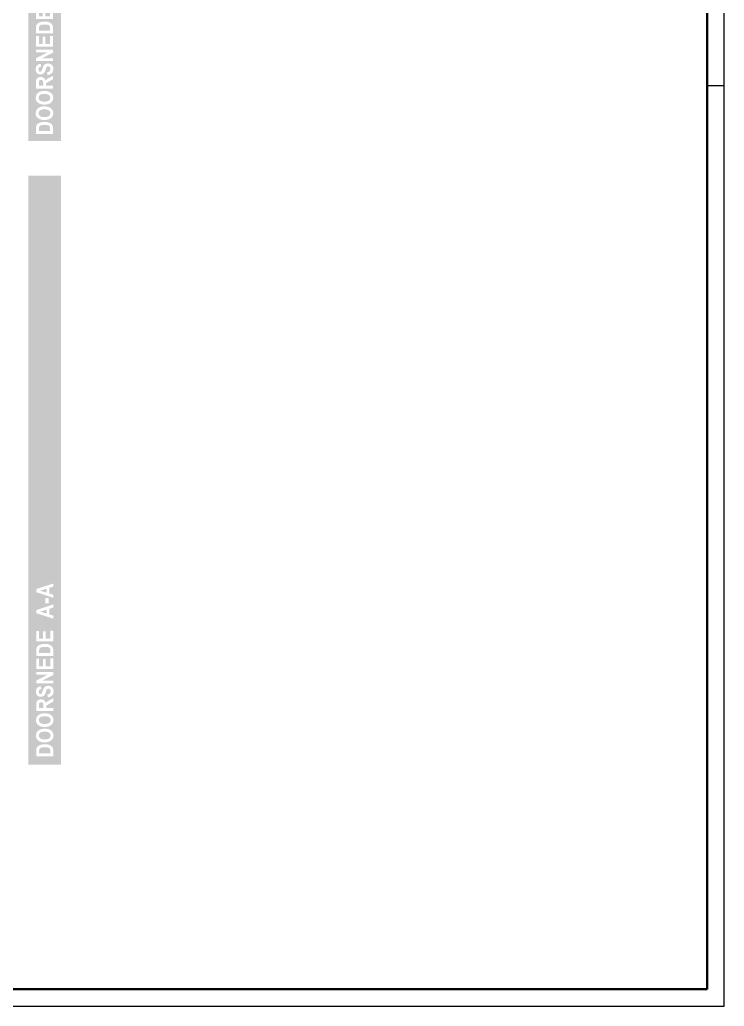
# Model space of a CAD drawing. Header units: millimetres. Extents: x 0 to 59350, y 0 to 29700.
# Drawn here: x 47995 to 59350, y 0 to 15912 of the extents above; entities that cross this region are included whole.
import ezdxf

# ---------------------------------------------------------------- set-up
doc = ezdxf.new("R2010")
doc.units = ezdxf.units.MM
doc.linetypes.add('PUNKT2_S9', pattern=[1, 0, -1])
doc.layers.add('Standard', color=7, linetype='Continuous', lineweight=25)

msp = doc.modelspace()

# ---------------------------------------------------------------- hatches: boundary and pattern name
at = {"layer": 'Standard', "linetype": 'PUNKT2_S9', "lineweight": -3}
h = msp.add_hatch(color=43, dxfattribs=at)
h.paths.add_polyline_path([(48303, 14118), (48485, 14118), (48485, 14152), (48484, 14169), (48482, 14180), (48478, 14190), (48471, 14199), (48460, 14206), (48444, 14211), (48422, 14214), (48394, 14216), (48366, 14214), (48345, 14211), (48330, 14205), (48318, 14198), (48310, 14188), (48305, 14176), (48303, 14162), (48303, 14138)])
h.paths.add_polyline_path([(48435, 14463), (48393, 14468), (48352, 14463), (48322, 14450), (48305, 14430), (48299, 14405), (48305, 14379), (48323, 14359), (48352, 14345), (48394, 14341), (48435, 14346), (48464, 14359), (48482, 14379), (48488, 14405), (48482, 14430), (48465, 14450)])
h.paths.add_polyline_path([(48393, 14717), (48352, 14712), (48322, 14699), (48305, 14679), (48299, 14654), (48305, 14628), (48323, 14608), (48352, 14594), (48394, 14590), (48435, 14595), (48464, 14608), (48482, 14628), (48488, 14654), (48482, 14679), (48465, 14699), (48435, 14712)])
h.paths.add_polyline_path([(48372, 14908), (48369, 14923), (48365, 14930), (48358, 14936), (48348, 14939), (48337, 14941), (48324, 14939), (48315, 14934), (48307, 14927), (48304, 14917), (48303, 14906), (48303, 14883), (48303, 14847), (48373, 14847), (48373, 14881)])
h.paths.add_polyline_path([(48394, 15834), (48366, 15833), (48345, 15830), (48330, 15824), (48318, 15817), (48310, 15807), (48305, 15795), (48303, 15781), (48303, 15757), (48303, 15736), (48485, 15736), (48485, 15771), (48484, 15788), (48482, 15799), (48478, 15809), (48471, 15817), (48460, 15824), (48444, 15830), (48422, 15833)])
h.paths.add_polyline_path([(48134, 13958), (48659, 13958), (48659, 17958), (48134, 17958)])
h.paths.add_polyline_path([(48365, 16411), (48365, 16423), (48361, 16434), (48355, 16442), (48345, 16447), (48333, 16449), (48322, 16447), (48313, 16443), (48306, 16436), (48303, 16425), (48302, 16412), (48302, 16386), (48302, 16359), (48366, 16359), (48366, 16390)])
h.paths.add_polyline_path([(48485, 16359), (48485, 16402), (48485, 16423), (48483, 16434), (48479, 16443), (48472, 16451), (48462, 16456), (48449, 16457), (48437, 16456), (48428, 16452), (48420, 16446), (48415, 16438), (48412, 16423), (48411, 16397), (48411, 16359)])
h.paths.add_polyline_path([(48366, 16697), (48366, 16727), (48365, 16749), (48365, 16761), (48361, 16772), (48355, 16780), (48345, 16785), (48333, 16786), (48322, 16785), (48313, 16781), (48306, 16773), (48303, 16763), (48302, 16750), (48302, 16724), (48302, 16697)])
h.paths.add_polyline_path([(48485, 16697), (48485, 16740), (48485, 16760), (48483, 16772), (48479, 16781), (48472, 16788), (48462, 16793), (48449, 16795), (48437, 16794), (48428, 16790), (48420, 16784), (48415, 16775), (48412, 16761), (48411, 16734), (48411, 16697)])
h.paths.add_polyline_path([(48259, 16783), (48263, 16796), (48270, 16807), (48280, 16817), (48293, 16824), (48309, 16830), (48325, 16832), (48344, 16829), (48361, 16823), (48375, 16813), (48385, 16799), (48395, 16818), (48410, 16832), (48429, 16840), (48452, 16843), (48470, 16841), (48488, 16835), (48504, 16827), (48516, 16816), (48525, 16802), (48529, 16785), (48531, 16765), (48531, 16729), (48531, 16651), (48256, 16651), (48256, 16742), (48257, 16766)], flags=16)
h.paths.add_polyline_path([(48405, 16539), (48405, 16625), (48458, 16625), (48458, 16539)], flags=16)
h.paths.add_polyline_path([(48263, 16458), (48270, 16469), (48280, 16479), (48293, 16487), (48309, 16492), (48325, 16494), (48344, 16492), (48361, 16485), (48375, 16475), (48385, 16462), (48395, 16480), (48410, 16494), (48429, 16502), (48452, 16505), (48470, 16503), (48488, 16498), (48504, 16489), (48516, 16478), (48525, 16464), (48529, 16447), (48531, 16427), (48531, 16391), (48531, 16313), (48256, 16313), (48256, 16405), (48257, 16428), (48259, 16445)], flags=16)
h.paths.add_polyline_path([(48531, 16096), (48531, 15921), (48256, 15921), (48256, 16091), (48303, 16091), (48303, 15968), (48364, 15968), (48364, 16083), (48410, 16083), (48410, 15968), (48485, 15968), (48485, 16096)], flags=16)
h.paths.add_polyline_path([(48287, 15853), (48307, 15865), (48331, 15875), (48361, 15880), (48396, 15882), (48428, 15880), (48455, 15875), (48482, 15865), (48503, 15851), (48516, 15836), (48525, 15818), (48530, 15800), (48531, 15777), (48531, 15690), (48256, 15690), (48256, 15775), (48258, 15800), (48261, 15818), (48271, 15837)], flags=16)
h.paths.add_polyline_path([(48485, 15651), (48531, 15651), (48531, 15477), (48256, 15477), (48256, 15647), (48303, 15647), (48303, 15523), (48364, 15523), (48364, 15638), (48410, 15638), (48410, 15523), (48485, 15523)], flags=16)
h.paths.add_polyline_path([(48531, 15428), (48531, 15381), (48352, 15289), (48531, 15289), (48531, 15246), (48256, 15246), (48256, 15291), (48440, 15385), (48256, 15385), (48256, 15428)], flags=16)
h.paths.add_polyline_path([(48482, 15029), (48442, 15020), (48436, 15065), (48460, 15071), (48476, 15082), (48486, 15096), (48489, 15115), (48486, 15135), (48478, 15149), (48466, 15157), (48451, 15160), (48442, 15159), (48435, 15155), (48428, 15149), (48423, 15139), (48418, 15126), (48411, 15102), (48398, 15070), (48384, 15050), (48358, 15034), (48328, 15029), (48308, 15031), (48289, 15038), (48273, 15051), (48261, 15067), (48254, 15088), (48252, 15112), (48257, 15150), (48274, 15177), (48301, 15194), (48335, 15200), (48337, 15154), (48319, 15149), (48307, 15141), (48300, 15129), (48297, 15112), (48300, 15094), (48307, 15080), (48315, 15075), (48325, 15073), (48334, 15074), (48341, 15080), (48350, 15095), (48360, 15122), (48369, 15152), (48379, 15172), (48391, 15187), (48407, 15197), (48427, 15204), (48451, 15207), (48474, 15204), (48495, 15196), (48513, 15182), (48526, 15165), (48534, 15142), (48536, 15115), (48530, 15076), (48512, 15048)], flags=16)
h.paths.add_polyline_path([(48333, 14988), (48362, 14985), (48385, 14973), (48401, 14954), (48410, 14928), (48421, 14942), (48433, 14953), (48450, 14964), (48478, 14979), (48531, 15007), (48531, 14952), (48471, 14918), (48445, 14903), (48431, 14894), (48424, 14887), (48420, 14880), (48417, 14870), (48416, 14857), (48416, 14847), (48531, 14847), (48531, 14801), (48256, 14801), (48256, 14898), (48258, 14930), (48264, 14952), (48274, 14967), (48290, 14978), (48310, 14986)], flags=16)
h.paths.add_polyline_path([(48453, 14757), (48498, 14734), (48527, 14699), (48536, 14654), (48527, 14608), (48499, 14573), (48454, 14550), (48395, 14542), (48357, 14545), (48325, 14553), (48305, 14562), (48287, 14574), (48273, 14588), (48262, 14604), (48254, 14627), (48252, 14653), (48261, 14699), (48289, 14734), (48334, 14757), (48394, 14765)], flags=16)
h.paths.add_polyline_path([(48262, 14355), (48254, 14378), (48252, 14404), (48261, 14450), (48289, 14485), (48334, 14508), (48394, 14516), (48453, 14508), (48498, 14485), (48527, 14450), (48536, 14405), (48527, 14359), (48499, 14324), (48454, 14301), (48395, 14293), (48357, 14296), (48325, 14304), (48305, 14313), (48287, 14325), (48273, 14339)], flags=16)
h.paths.add_polyline_path([(48516, 14218), (48525, 14199), (48530, 14181), (48531, 14158), (48531, 14071), (48256, 14071), (48256, 14156), (48258, 14181), (48261, 14200), (48271, 14218), (48287, 14234), (48307, 14247), (48331, 14256), (48361, 14262), (48396, 14263), (48428, 14262), (48455, 14256), (48482, 14246), (48503, 14232)], flags=16)
h = msp.add_hatch(color=23, dxfattribs=at)
h.paths.add_polyline_path([(48307, 4080), (48489, 4080), (48489, 4114), (48488, 4131), (48486, 4142), (48482, 4153), (48475, 4161), (48464, 4168), (48449, 4173), (48427, 4177), (48398, 4178), (48370, 4177), (48349, 4173), (48334, 4167), (48322, 4160), (48314, 4150), (48309, 4139), (48308, 4124), (48307, 4101)])
h.paths.add_polyline_path([(48397, 4430), (48356, 4426), (48326, 4413), (48309, 4393), (48303, 4367), (48309, 4341), (48327, 4321), (48356, 4308), (48398, 4303), (48439, 4308), (48469, 4321), (48487, 4341), (48493, 4367), (48487, 4392), (48469, 4412), (48439, 4426)])
h.paths.add_polyline_path([(48398, 4552), (48439, 4557), (48469, 4570), (48487, 4590), (48493, 4616), (48487, 4641), (48469, 4661), (48439, 4675), (48397, 4679), (48356, 4675), (48326, 4662), (48309, 4642), (48303, 4616), (48309, 4590), (48327, 4570), (48356, 4557)])
h.paths.add_polyline_path([(48328, 4901), (48319, 4897), (48312, 4889), (48308, 4879), (48307, 4868), (48307, 4845), (48307, 4809), (48377, 4809), (48377, 4844), (48376, 4871), (48373, 4885), (48369, 4892), (48362, 4898), (48352, 4902), (48341, 4903)])
h.paths.add_polyline_path([(48489, 5698), (48489, 5733), (48488, 5750), (48486, 5761), (48482, 5771), (48475, 5780), (48464, 5786), (48449, 5792), (48427, 5795), (48398, 5796), (48370, 5795), (48349, 5792), (48334, 5786), (48322, 5779), (48314, 5769), (48309, 5757), (48308, 5743), (48307, 5719), (48307, 5698)])
h.paths.add_polyline_path([(48427, 6672), (48427, 6734), (48325, 6703)])
h.paths.add_polyline_path([(48325, 6365), (48427, 6334), (48427, 6396)])
h.paths.add_polyline_path([(48660, 3895), (48660, 13395), (48135, 13395), (48135, 3895)])
h.paths.add_polyline_path([(48535, 6639), (48535, 6589), (48260, 6679), (48260, 6728), (48535, 6819), (48535, 6769), (48473, 6749), (48473, 6657)], flags=16)
h.paths.add_polyline_path([(48462, 6587), (48462, 6501), (48409, 6501), (48409, 6587)], flags=16)
h.paths.add_polyline_path([(48473, 6411), (48473, 6320), (48535, 6301), (48535, 6252), (48260, 6341), (48260, 6390), (48535, 6482), (48535, 6431)], flags=16)
h.paths.add_polyline_path([(48535, 6058), (48535, 5884), (48260, 5884), (48260, 6053), (48307, 6053), (48307, 5930), (48368, 5930), (48368, 6045), (48414, 6045), (48414, 5930), (48489, 5930), (48489, 6058)], flags=16)
h.paths.add_polyline_path([(48260, 5737), (48262, 5762), (48266, 5780), (48276, 5799), (48291, 5815), (48311, 5828), (48336, 5837), (48365, 5842), (48400, 5844), (48432, 5843), (48459, 5837), (48486, 5827), (48508, 5813), (48520, 5799), (48530, 5780), (48534, 5762), (48535, 5739), (48535, 5652), (48260, 5652)], flags=16)
h.paths.add_polyline_path([(48489, 5485), (48489, 5613), (48535, 5613), (48535, 5439), (48260, 5439), (48260, 5609), (48307, 5609), (48307, 5485), (48368, 5485), (48368, 5600), (48414, 5600), (48414, 5485)], flags=16)
h.paths.add_polyline_path([(48444, 5347), (48260, 5347), (48260, 5390), (48535, 5390), (48535, 5343), (48356, 5251), (48535, 5251), (48535, 5208), (48260, 5208), (48260, 5253)], flags=16)
h.paths.add_polyline_path([(48487, 4992), (48446, 4982), (48441, 5027), (48464, 5033), (48481, 5044), (48490, 5058), (48493, 5077), (48491, 5097), (48482, 5111), (48470, 5120), (48455, 5122), (48446, 5121), (48439, 5118), (48432, 5111), (48427, 5101), (48422, 5088), (48415, 5064), (48403, 5032), (48388, 5012), (48363, 4996), (48332, 4991), (48312, 4993), (48293, 5000), (48277, 5013), (48265, 5029), (48258, 5050), (48256, 5074), (48261, 5112), (48278, 5139), (48305, 5156), (48339, 5162), (48341, 5116), (48323, 5111), (48311, 5103), (48304, 5091), (48302, 5074), (48304, 5056), (48312, 5042), (48319, 5037), (48329, 5035), (48338, 5037), (48345, 5042), (48354, 5057), (48364, 5084), (48373, 5114), (48384, 5134), (48396, 5149), (48412, 5159), (48431, 5166), (48455, 5169), (48478, 5166), (48500, 5158), (48518, 5144), (48530, 5127), (48538, 5104), (48540, 5077), (48534, 5038), (48516, 5010)], flags=16)
h.paths.add_polyline_path([(48278, 4929), (48294, 4940), (48314, 4948), (48337, 4950), (48366, 4947), (48389, 4935), (48405, 4916), (48414, 4890), (48425, 4904), (48437, 4915), (48455, 4926), (48482, 4941), (48535, 4969), (48535, 4914), (48475, 4880), (48449, 4865), (48435, 4856), (48428, 4849), (48424, 4842), (48421, 4832), (48421, 4819), (48421, 4809), (48535, 4809), (48535, 4763), (48260, 4763), (48260, 4860), (48262, 4892), (48268, 4914)], flags=16)
h.paths.add_polyline_path([(48277, 4550), (48267, 4566), (48258, 4589), (48256, 4615), (48265, 4661), (48293, 4696), (48338, 4719), (48398, 4727), (48458, 4719), (48503, 4697), (48531, 4661), (48540, 4616), (48531, 4570), (48503, 4535), (48458, 4512), (48400, 4504), (48361, 4507), (48329, 4515), (48309, 4524), (48291, 4536)], flags=16)
h.paths.add_polyline_path([(48531, 4412), (48540, 4367), (48531, 4321), (48503, 4286), (48458, 4263), (48400, 4255), (48361, 4258), (48329, 4266), (48309, 4275), (48291, 4287), (48277, 4301), (48267, 4317), (48258, 4340), (48256, 4366), (48265, 4412), (48293, 4447), (48338, 4470), (48398, 4478), (48458, 4470), (48503, 4448)], flags=16)
h.paths.add_polyline_path([(48530, 4162), (48534, 4144), (48535, 4121), (48535, 4033), (48260, 4033), (48260, 4118), (48262, 4143), (48266, 4162), (48276, 4180), (48291, 4196), (48311, 4209), (48336, 4218), (48365, 4224), (48400, 4226), (48432, 4224), (48459, 4219), (48486, 4208), (48508, 4194), (48520, 4180)], flags=16)

# ---------------------------------------------------------------- linework, layer by layer
at = {"layer": 'Standard', "color": 1, "linetype": 'Continuous', "lineweight": 25}
for p, q in [((59350, 0), (59350, 29700)), ((59072, 14850), (59350, 14850)), ((0, 0), (59350, 0))]:
    msp.add_line(p, q, dxfattribs=at)
at = {"layer": 'Standard', "color": 30, "linetype": 'Continuous', "lineweight": 50}
for p, q in [((59072, 278), (59072, 29422)), ((250, 278), (59072, 278))]:
    msp.add_line(p, q, dxfattribs=at)

doc.saveas('drawing.dxf')
